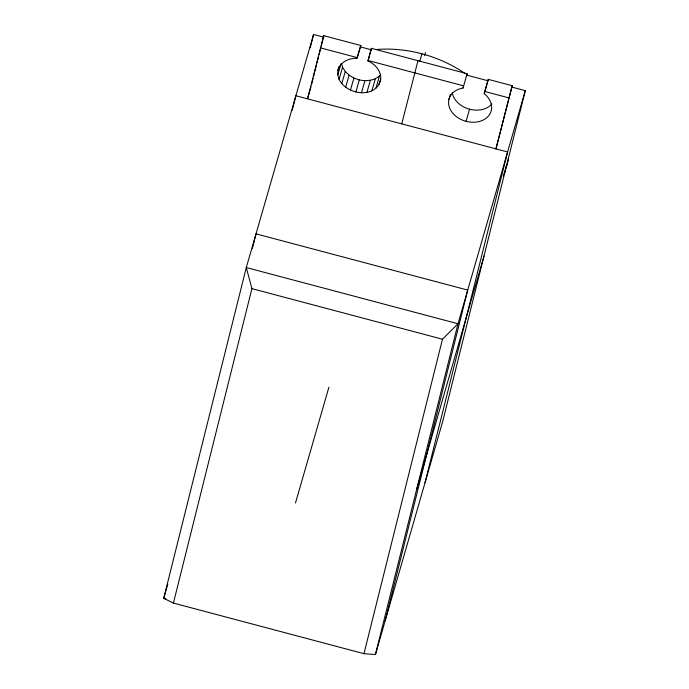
<?xml version="1.0" encoding="UTF-8"?>
<svg xmlns="http://www.w3.org/2000/svg" width="689" height="689" viewBox="0 0 689 689"><rect width="100%" height="100%" fill="white"/><g stroke="black" fill="none" stroke-linecap="round" stroke-linejoin="round"><path stroke-width="1.03" d="M466.565 75.919L467.099 73.732L371.405 48.325L368.004 60.925A21.91 16.829 16.1 0 1 380.5 80.647C373.145 104.263 329.721 89.949 339.091 66.411M512.194 85.703L495.951 148.884L512.194 85.703L488.277 79.356L484.221 93.67A21.902 16.82 16.1 0 1 483.704 119.8A21.902 16.82 16.1 0 1 451.278 111.187A21.902 16.82 16.1 0 1 463.06 88.046L463.602 85.858L367.9 60.451M252.372 248.471L256.015 233.864L467.728 290.078L385.151 620.867M292.231 110.361L295.882 95.754L507.595 151.976L425.01 482.756M310.222 47.894L313.573 34.45L323.951 37.206M511.798 87.081L525.285 90.664L442.708 421.453L375.427 654.55L363.964 653.68L173.421 603.082L251.924 288.631L246.292 267.547L313.573 34.45M337.92 70.45C339.884 62.053 348.996 57.997 356.988 58.289L360.821 45.508L323.77 35.673L307.527 98.846L311.023 86.719M311.549 84.635L313.107 78.391M313.624 76.307L314.408 73.18M314.925 71.096L316.484 64.844M317.009 62.759L318.568 56.507M319.085 54.422L320.643 48.178M321.169 46.094L323.77 35.673M401.739 123.865L417.982 60.692M363.964 653.68L442.467 339.229L458.013 323.761L525.285 90.664M375.427 654.55L458.013 323.761L246.292 267.547L163.715 598.336L173.421 603.082M488.277 79.356L484.221 93.67M166.333 589.241L163.715 598.336L165.791 598.887M166.626 588.225L167.815 584.126M337.765 74.903L340.977 63.784M339.074 79.39L342.571 67.264L341.529 63.672M341.753 83.619L345.258 71.492L342.571 67.264M345.62 87.296L349.125 75.17L345.258 71.492M356.988 58.289L360.821 45.508M350.417 90.173L353.922 78.046L349.125 75.17M355.817 92.059L359.313 79.933C366.617 81.483 375.462 80.63 380.629 74.705M368.004 60.925L371.405 48.325M361.441 92.817L364.937 80.691M366.918 92.395L370.415 80.269M371.862 90.827L375.367 78.701M375.953 88.218L379.45 76.091M378.898 84.747L380.647 78.684M419.713 61.588L421.961 53.802M295.495 502.979L328.92 387.184M424.596 55.697L425.483 52.622M448.952 99.38L450.408 94.324M463.06 88.046L467.099 73.732M466.04 121.324L469.536 109.198M503.203 176.186L507.423 163.586A109.542 84.161 16.1 0 0 508.482 158.461M416.716 489.156L483.997 256.058M505.313 168.392L507.423 163.586M360.278 46.852L371.69 49.884M466.134 74.955L487.924 80.742M320.264 47.799L357.315 57.635M484.772 91.482L508.697 97.829M251.924 288.631L442.467 339.229M353.922 78.046L359.313 79.933M376.702 49.462A109.542 84.161 16.1 0 1 464.515 73.146M505.373 170.312A109.542 84.161 16.1 0 1 504.899 172.345M491.912 103.961A21.902 16.82 16.1 0 1 468.985 109.043A21.902 16.82 16.1 0 1 452.225 92.567"/></g></svg>
